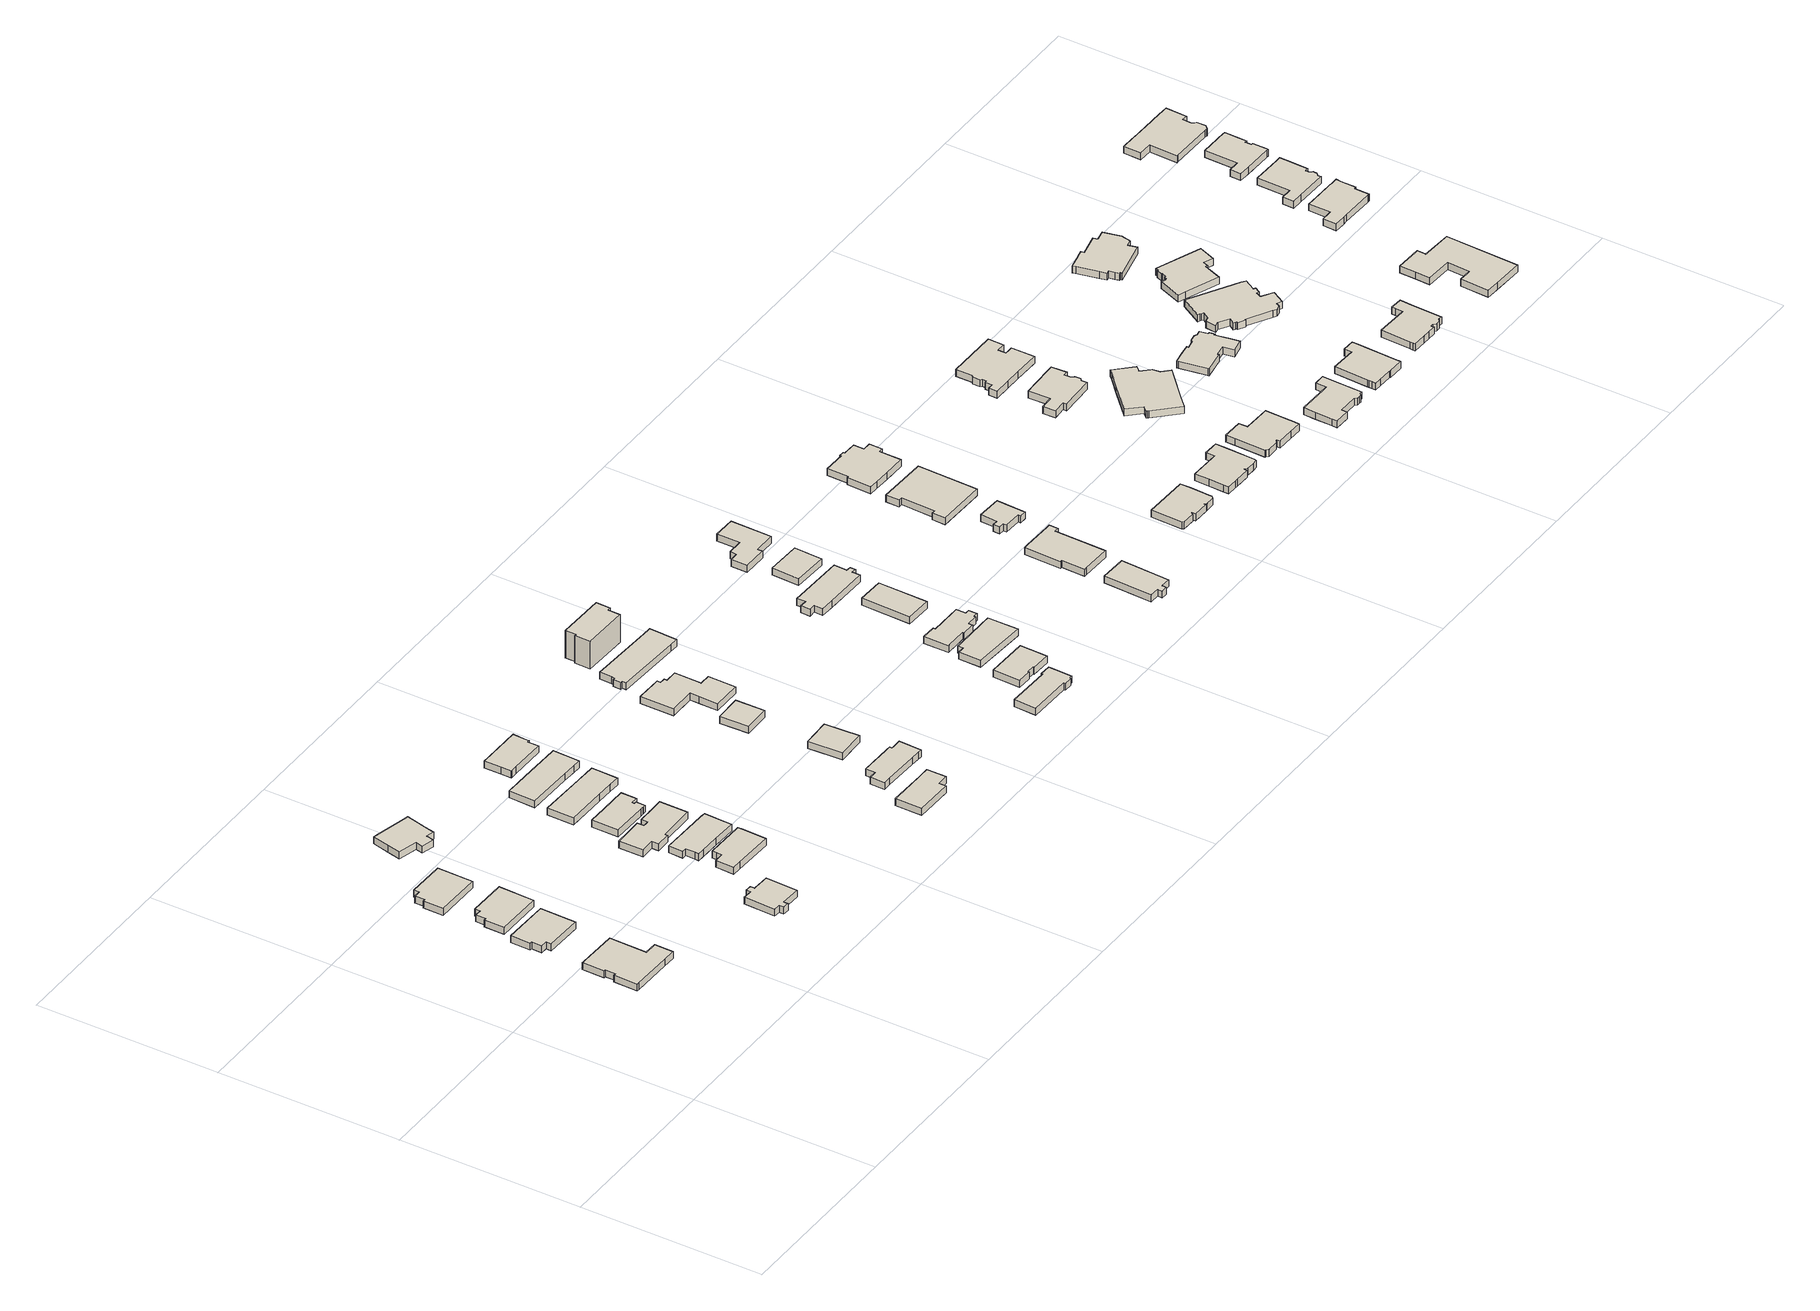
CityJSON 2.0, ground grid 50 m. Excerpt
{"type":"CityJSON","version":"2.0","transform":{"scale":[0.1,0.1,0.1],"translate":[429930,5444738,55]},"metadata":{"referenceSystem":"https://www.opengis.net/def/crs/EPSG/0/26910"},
"CityObjects":{
"building1":{"type":"Building","attributes":{"name":"650 WAKESIAH AVENUE V9R 3L2"},"geometry":[{"type":"Solid","lod":"1","boundaries":[[[[0,1,2,3,4,5,6,7,8,9,10,11,12]],[[11,13,14,12]],[[10,15,13,11]],[[9,16,15,10]],[[8,17,16,9]],[[7,18,17,8]],[[6,19,18,7]],[[5,20,19,6]],[[4,21,20,5]],[[3,22,21,4]],[[2,23,22,3]],[[1,24,23,2]],[[0,25,24,1]],[[12,14,25,0]],[[13,15,16,17,18,19,20,21,22,23,24,25,14]]]]}]},
"building2":{"type":"Building","geometry":[{"type":"Solid","lod":"1","boundaries":[[[[26,27,28,29,30,31,32,33]],[[32,34,35,33]],[[31,36,34,32]],[[30,37,36,31]],[[29,38,37,30]],[[28,39,38,29]],[[27,40,39,28]],[[26,41,40,27]],[[33,35,41,26]],[[34,36,37,38,39,40,41,35]]]]}]},
"building3":{"type":"Building","geometry":[{"type":"Solid","lod":"1","boundaries":[[[[42,43,44,45,46,47,48,49]],[[48,50,51,49]],[[47,52,50,48]],[[46,53,52,47]],[[45,54,53,46]],[[44,55,54,45]],[[43,56,55,44]],[[42,57,56,43]],[[49,51,57,42]],[[50,52,53,54,55,56,57,51]]]]}]},
"building4":{"type":"Building","geometry":[{"type":"Solid","lod":"1","boundaries":[[[[58,59,60,61,62,63,64,65]],[[64,66,67,65]],[[63,68,66,64]],[[62,69,68,63]],[[61,70,69,62]],[[60,71,70,61]],[[59,72,71,60]],[[58,73,72,59]],[[65,67,73,58]],[[66,68,69,70,71,72,73,67]]]]}]},
"building5":{"type":"Building","attributes":{"name":"624 WAKESIAH AVENUE V9R 3L2"},"geometry":[{"type":"Solid","lod":"1","boundaries":[[[[74,75,76,77,78,79,80,81,82,83,84,85]],[[84,86,87,85]],[[83,88,86,84]],[[82,89,88,83]],[[81,90,89,82]],[[80,91,90,81]],[[79,92,91,80]],[[78,93,92,79]],[[77,94,93,78]],[[76,95,94,77]],[[75,96,95,76]],[[74,97,96,75]],[[85,87,97,74]],[[86,88,89,90,91,92,93,94,95,96,97,87]]]]}]},
"building6":{"type":"Building","geometry":[{"type":"Solid","lod":"1","boundaries":[[[[98,99,100,101,102,103,104,105,106,107,108,109,110]],[[109,111,112,110]],[[108,113,111,109]],[[107,114,113,108]],[[106,115,114,107]],[[105,116,115,106]],[[104,117,116,105]],[[103,118,117,104]],[[102,119,118,103]],[[101,120,119,102]],[[100,121,120,101]],[[99,122,121,100]],[[98,123,122,99]],[[110,112,123,98]],[[111,113,114,115,116,117,118,119,120,121,122,123,112]]]]}]},
"building7":{"type":"Building","attributes":{"name":"645 HILLCREST AVENUE V9R 3M8"},"geometry":[{"type":"Solid","lod":"1","boundaries":[[[[124,125,126,127,128,129,130,131,132]],[[131,133,134,132]],[[130,135,133,131]],[[129,136,135,130]],[[128,137,136,129]],[[127,138,137,128]],[[126,139,138,127]],[[125,140,139,126]],[[124,141,140,125]],[[132,134,141,124]],[[133,135,136,137,138,139,140,141,134]]]]}]},
"building8":{"type":"Building","attributes":{"name":"641 HILLCREST AVENUE V9R 3M8"},"geometry":[{"type":"Solid","lod":"1","boundaries":[[[[142,143,144,145,146,147,148,149,150,151,152,153]],[[152,154,155,153]],[[151,156,154,152]],[[150,157,156,151]],[[149,158,157,150]],[[148,159,158,149]],[[147,160,159,148]],[[146,161,160,147]],[[145,162,161,146]],[[144,163,162,145]],[[143,164,163,144]],[[142,165,164,143]],[[153,155,165,142]],[[154,156,157,158,159,160,161,162,163,164,165,155]]]]}]},
"building9":{"type":"Building","attributes":{"name":"639 HILLCREST AVENUE V9R 3M8"},"geometry":[{"type":"Solid","lod":"1","boundaries":[[[[166,167,168,169,170,171,172,173,174,175,176,177,178,179,180,181]],[[180,182,183,181]],[[179,184,182,180]],[[178,185,184,179]],[[177,186,185,178]],[[176,187,186,177]],[[175,188,187,176]],[[174,189,188,175]],[[173,190,189,174]],[[172,191,190,173]],[[171,192,191,172]],[[170,193,192,171]],[[169,194,193,170]],[[168,195,194,169]],[[167,196,195,168]],[[166,197,196,167]],[[181,183,197,166]],[[182,184,185,186,187,188,189,190,191,192,193,194,195,196,197,183]]]]}]},
"building10":{"type":"Building","attributes":{"name":"637 HILLCREST AVENUE V9R 3M8"},"geometry":[{"type":"Solid","lod":"1","boundaries":[[[[198,199,200,201,202,203,204,205,206,207,208,209,210,211]],[[210,212,213,211]],[[209,214,212,210]],[[208,215,214,209]],[[207,216,215,208]],[[206,217,216,207]],[[205,218,217,206]],[[204,219,218,205]],[[203,220,219,204]],[[202,221,220,203]],[[201,222,221,202]],[[200,223,222,201]],[[199,224,223,200]],[[198,225,224,199]],[[211,213,225,198]],[[212,214,215,216,217,218,219,220,221,222,223,224,225,213]]]]}]},
"building11":{"type":"Building","attributes":{"name":"635 HILLCREST AVENUE V9R 3M8"},"geometry":[{"type":"Solid","lod":"1","boundaries":[[[[226,227,228,229,230,231,232,233]],[[232,234,235,233]],[[231,236,234,232]],[[230,237,236,231]],[[229,238,237,230]],[[228,239,238,229]],[[227,240,239,228]],[[226,241,240,227]],[[233,235,241,226]],[[234,236,237,238,239,240,241,235]]]]}]},
"building12":{"type":"Building","attributes":{"name":"633 HILLCREST AVENUE V9R 3M8"},"geometry":[{"type":"Solid","lod":"1","boundaries":[[[[242,243,244,245,246,247,248,249,250]],[[249,251,252,250]],[[248,253,251,249]],[[247,254,253,248]],[[246,255,254,247]],[[245,256,255,246]],[[244,257,256,245]],[[243,258,257,244]],[[242,259,258,243]],[[250,252,259,242]],[[251,253,254,255,256,257,258,259,252]]]]}]},
"building13":{"type":"Building","attributes":{"name":"623 HILLCREST AVENUE V9R 3M8"},"geometry":[{"type":"Solid","lod":"1","boundaries":[[[[260,261,262,263,264,265,266,267,268,269,270,271]],[[270,272,273,271]],[[269,274,272,270]],[[268,275,274,269]],[[267,276,275,268]],[[266,277,276,267]],[[265,278,277,266]],[[264,279,278,265]],[[263,280,279,264]],[[262,281,280,263]],[[261,282,281,262]],[[260,283,282,261]],[[271,273,283,260]],[[272,274,275,276,277,278,279,280,281,282,283,273]]]]}]},
"building14":{"type":"Building","attributes":{"name":"656 HILLCREST AVENUE V9R 3M7"},"geometry":[{"type":"Solid","lod":"1","boundaries":[[[[284,285,286,287,288,289,290,291]],[[290,292,293,291]],[[289,294,292,290]],[[288,295,294,289]],[[287,296,295,288]],[[286,297,296,287]],[[285,298,297,286]],[[284,299,298,285]],[[291,293,299,284]],[[292,294,295,296,297,298,299,293]]]]}]},
"building15":{"type":"Building","attributes":{"name":"650 HILLCREST AVENUE V9R 3M7"},"geometry":[{"type":"Solid","lod":"1","boundaries":[[[[300,301,302,303,304,305,306,307,308,309,310,311]],[[310,312,313,311]],[[309,314,312,310]],[[308,315,314,309]],[[307,316,315,308]],[[306,317,316,307]],[[305,318,317,306]],[[304,319,318,305]],[[303,320,319,304]],[[302,321,320,303]],[[301,322,321,302]],[[300,323,322,301]],[[311,313,323,300]],[[312,314,315,316,317,318,319,320,321,322,323,313]]]]}]},
"building16":{"type":"Building","attributes":{"name":"642 HILLCREST AVENUE V9R 3M7"},"geometry":[{"type":"Solid","lod":"1","boundaries":[[[[324,325,326,327]],[[326,328,329,327]],[[325,330,328,326]],[[324,331,330,325]],[[327,329,331,324]],[[328,330,331,329]]]]}]},
"building17":{"type":"Building","attributes":{"name":"640 HILLCREST AVENUE V9R 3M7"},"geometry":[{"type":"Solid","lod":"1","boundaries":[[[[332,333,334,335]],[[334,336,337,335]],[[333,338,336,334]],[[332,339,338,333]],[[335,337,339,332]],[[336,338,339,337]]]]}]},
"building18":{"type":"Building","attributes":{"name":"634 HILLCREST AVENUE V9R 3M7"},"geometry":[{"type":"Solid","lod":"1","boundaries":[[[[340,341,342,343,344,345,346,347,348,349,350,351,352]],[[351,353,354,352]],[[350,355,353,351]],[[349,356,355,350]],[[348,357,356,349]],[[347,358,357,348]],[[346,359,358,347]],[[345,360,359,346]],[[344,361,360,345]],[[343,362,361,344]],[[342,363,362,343]],[[341,364,363,342]],[[340,365,364,341]],[[352,354,365,340]],[[353,355,356,357,358,359,360,361,362,363,364,365,354]]]]}]},
"building19":{"type":"Building","attributes":{"name":"628 HILLCREST AVENUE V9R 3M7"},"geometry":[{"type":"Solid","lod":"1","boundaries":[[[[366,367,368,369,370,371,372,373,374,375,376,377]],[[376,378,379,377]],[[375,380,378,376]],[[374,381,380,375]],[[373,382,381,374]],[[372,383,382,373]],[[371,384,383,372]],[[370,385,384,371]],[[369,386,385,370]],[[368,387,386,369]],[[367,388,387,368]],[[366,389,388,367]],[[377,379,389,366]],[[378,380,381,382,383,384,385,386,387,388,389,379]]]]}]},
"building20":{"type":"Building","attributes":{"name":"624 HILLCREST AVENUE V9R 3M7"},"geometry":[{"type":"Solid","lod":"1","boundaries":[[[[390,391,392,393,394,395,396,397]],[[396,398,399,397]],[[395,400,398,396]],[[394,401,400,395]],[[393,402,401,394]],[[392,403,402,393]],[[391,404,403,392]],[[390,405,404,391]],[[397,399,405,390]],[[398,400,401,402,403,404,405,399]]]]}]},
"building21":{"type":"Building","attributes":{"name":"650 SIXTH STREET V9R 3N9"},"geometry":[{"type":"Solid","lod":"1","boundaries":[[[[406,407,408,409,410,411,412,413,414,415,416]],[[415,417,418,416]],[[414,419,417,415]],[[413,420,419,414]],[[412,421,420,413]],[[411,422,421,412]],[[410,423,422,411]],[[409,424,423,410]],[[408,425,424,409]],[[407,426,425,408]],[[406,427,426,407]],[[416,418,427,406]],[[417,419,420,421,422,423,424,425,426,427,418]]]]}]},
"building22":{"type":"Building","attributes":{"name":"663 LAMBERT AVENUE V9R 3N9"},"geometry":[{"type":"Solid","lod":"1","boundaries":[[[[428,429,430,431,432,433,434,435]],[[434,436,437,435]],[[433,438,436,434]],[[432,439,438,433]],[[431,440,439,432]],[[430,441,440,431]],[[429,442,441,430]],[[428,443,442,429]],[[435,437,443,428]],[[436,438,439,440,441,442,443,437]]]]}]},
"building23":{"type":"Building","attributes":{"name":"659 LAMBERT AVENUE V9R 3N9"},"geometry":[{"type":"Solid","lod":"1","boundaries":[[[[444,445,446,447,448,449]],[[448,450,451,449]],[[447,452,450,448]],[[446,453,452,447]],[[445,454,453,446]],[[444,455,454,445]],[[449,451,455,444]],[[450,452,453,454,455,451]]]]}]},
"building24":{"type":"Building","attributes":{"name":"655 LAMBERT AVENUE V9R 3N8"},"geometry":[{"type":"Solid","lod":"1","boundaries":[[[[456,457,458,459,460,461,462,463,464,465,466,467,468,469,470,471,472,473]],[[472,474,475,473]],[[471,476,474,472]],[[470,477,476,471]],[[469,478,477,470]],[[468,479,478,469]],[[467,480,479,468]],[[466,481,480,467]],[[465,482,481,466]],[[464,483,482,465]],[[463,484,483,464]],[[462,485,484,463]],[[461,486,485,462]],[[460,487,486,461]],[[459,488,487,460]],[[458,489,488,459]],[[457,490,489,458]],[[456,491,490,457]],[[473,475,491,456]],[[474,476,477,478,479,480,481,482,483,484,485,486,487,488,489,490,491,475]]]]}]},
"building25":{"type":"Building","attributes":{"name":"653 LAMBERT AVENUE V9R 3N9"},"geometry":[{"type":"Solid","lod":"1","boundaries":[[[[492,493,494,495]],[[494,496,497,495]],[[493,498,496,494]],[[492,499,498,493]],[[495,497,499,492]],[[496,498,499,497]]]]}]},
"building26":{"type":"Building","attributes":{"name":"649 LAMBERT AVENUE V9R 3N9"},"geometry":[{"type":"Solid","lod":"1","boundaries":[[[[500,501,502,503,504,505,506,507,508,509,510,511,512,513]],[[512,514,515,513]],[[511,516,514,512]],[[510,517,516,511]],[[509,518,517,510]],[[508,519,518,509]],[[507,520,519,508]],[[506,521,520,507]],[[505,522,521,506]],[[504,523,522,505]],[[503,524,523,504]],[[502,525,524,503]],[[501,526,525,502]],[[500,527,526,501]],[[513,515,527,500]],[[514,516,517,518,519,520,521,522,523,524,525,526,527,515]]]]}]},
"building27":{"type":"Building","attributes":{"name":"647 LAMBERT AVENUE V9R 3N9"},"geometry":[{"type":"Solid","lod":"1","boundaries":[[[[528,529,530,531]],[[530,532,533,531]],[[529,534,532,530]],[[528,535,534,529]],[[531,533,535,528]],[[532,534,535,533]]]]}]},
"building28":{"type":"Building","geometry":[{"type":"Solid","lod":"1","boundaries":[[[[536,537,538,539,540,541,542,543,544,545]],[[544,546,547,545]],[[543,548,546,544]],[[542,549,548,543]],[[541,550,549,542]],[[540,551,550,541]],[[539,552,551,540]],[[538,553,552,539]],[[537,554,553,538]],[[536,555,554,537]],[[545,547,555,536]],[[546,548,549,550,551,552,553,554,555,547]]]]}]},
"building29":{"type":"Building","attributes":{"name":"660 LAMBERT AVENUE V9R 3N8"},"geometry":[{"type":"Solid","lod":"1","boundaries":[[[[556,557,558,559,560,561,562,563]],[[562,564,565,563]],[[561,566,564,562]],[[560,567,566,561]],[[559,568,567,560]],[[558,569,568,559]],[[557,570,569,558]],[[556,571,570,557]],[[563,565,571,556]],[[564,566,567,568,569,570,571,565]]]]}]},
"building30":{"type":"Building","attributes":{"name":"658 LAMBERT AVENUE V9R 3N8"},"geometry":[{"type":"Solid","lod":"1","boundaries":[[[[572,573,574,575,576,577,578,579,580,581,582]],[[581,583,584,582]],[[580,585,583,581]],[[579,586,585,580]],[[578,587,586,579]],[[577,588,587,578]],[[576,589,588,577]],[[575,590,589,576]],[[574,591,590,575]],[[573,592,591,574]],[[572,593,592,573]],[[582,584,593,572]],[[583,585,586,587,588,589,590,591,592,593,584]]]]}]},
"building31":{"type":"Building","attributes":{"name":"656 LAMBERT AVENUE V9R 3N8"},"geometry":[{"type":"Solid","lod":"1","boundaries":[[[[594,595,596,597,598,599,600,601,602,603,604]],[[603,605,606,604]],[[602,607,605,603]],[[601,608,607,602]],[[600,609,608,601]],[[599,610,609,600]],[[598,611,610,599]],[[597,612,611,598]],[[596,613,612,597]],[[595,614,613,596]],[[594,615,614,595]],[[604,606,615,594]],[[605,607,608,609,610,611,612,613,614,615,606]]]]}]},
"building32":{"type":"Building","geometry":[{"type":"Solid","lod":"1","boundaries":[[[[616,617,618,619,620,621,622,623]],[[622,624,625,623]],[[621,626,624,622]],[[620,627,626,621]],[[619,628,627,620]],[[618,629,628,619]],[[617,630,629,618]],[[616,631,630,617]],[[623,625,631,616]],[[624,626,627,628,629,630,631,625]]]]}]},
"building33":{"type":"Building","attributes":{"name":"644 LAMBERT AVENUE V9R 3N8"},"geometry":[{"type":"Solid","lod":"1","boundaries":[[[[632,633,634,635,636,637,638,639,640,641,642,643,644,645,646,647,648,649]],[[648,650,651,649]],[[647,652,650,648]],[[646,653,652,647]],[[645,654,653,646]],[[644,655,654,645]],[[643,656,655,644]],[[642,657,656,643]],[[641,658,657,642]],[[640,659,658,641]],[[639,660,659,640]],[[638,661,660,639]],[[637,662,661,638]],[[636,663,662,637]],[[635,664,663,636]],[[634,665,664,635]],[[633,666,665,634]],[[632,667,666,633]],[[649,651,667,632]],[[650,652,653,654,655,656,657,658,659,660,661,662,663,664,665,666,667,651]]]]}]},
"building34":{"type":"Building","attributes":{"name":"638 SIXTH STREET V9R 6J5"},"geometry":[{"type":"Solid","lod":"1","boundaries":[[[[668,669,670,671,672,673,674,675,676,677,678,679,680,681,682]],[[681,683,684,682]],[[680,685,683,681]],[[679,686,685,680]],[[678,687,686,679]],[[677,688,687,678]],[[676,689,688,677]],[[675,690,689,676]],[[674,691,690,675]],[[673,692,691,674]],[[672,693,692,673]],[[671,694,693,672]],[[670,695,694,671]],[[669,696,695,670]],[[668,697,696,669]],[[682,684,697,668]],[[683,685,686,687,688,689,690,691,692,693,694,695,696,697,684]]]]}]},
"building35":{"type":"Building","attributes":{"name":"632 SIXTH STREET V9R 6J5"},"geometry":[{"type":"Solid","lod":"1","boundaries":[[[[698,699,700,701,702,703,704,705,706,707,708,709,710,711,712,713]],[[712,714,715,713]],[[711,716,714,712]],[[710,717,716,711]],[[709,718,717,710]],[[708,719,718,709]],[[707,720,719,708]],[[706,721,720,707]],[[705,722,721,706]],[[704,723,722,705]],[[703,724,723,704]],[[702,725,724,703]],[[701,726,725,702]],[[700,727,726,701]],[[699,728,727,700]],[[698,729,728,699]],[[713,715,729,698]],[[714,716,717,718,719,720,721,722,723,724,725,726,727,728,729,715]]]]}]},
"building36":{"type":"Building","attributes":{"name":"626 SIXTH STREET V9R 6J5"},"geometry":[{"type":"Solid","lod":"1","boundaries":[[[[730,731,732,733,734,735,736,737,738,739,740,741,742,743,744,745,746]],[[745,747,748,746]],[[744,749,747,745]],[[743,750,749,744]],[[742,751,750,743]],[[741,752,751,742]],[[740,753,752,741]],[[739,754,753,740]],[[738,755,754,739]],[[737,756,755,738]],[[736,757,756,737]],[[735,758,757,736]],[[734,759,758,735]],[[733,760,759,734]],[[732,761,760,733]],[[731,762,761,732]],[[730,763,762,731]],[[746,748,763,730]],[[747,749,750,751,752,753,754,755,756,757,758,759,760,761,762,763,748]]]]}]},
"building37":{"type":"Building","attributes":{"name":"689 ABBY LANE V9R 6M4"},"geometry":[{"type":"Solid","lod":"1","boundaries":[[[[764,765,766,767,768,769,770,771,772,773,774,775,776,777,778]],[[777,779,780,778]],[[776,781,779,777]],[[775,782,781,776]],[[774,783,782,775]],[[773,784,783,774]],[[772,785,784,773]],[[771,786,785,772]],[[770,787,786,771]],[[769,788,787,770]],[[768,789,788,769]],[[767,790,789,768]],[[766,791,790,767]],[[765,792,791,766]],[[764,793,792,765]],[[778,780,793,764]],[[779,781,782,783,784,785,786,787,788,789,790,791,792,793,780]]]]}]},
"building38":{"type":"Building","attributes":{"name":"683 ABBY LANE V9R 6M4"},"geometry":[{"type":"Solid","lod":"1","boundaries":[[[[794,795,796,797,798,799,800,801,802,803,804,805,806,807,808,809,810,811,812]],[[811,813,814,812]],[[810,815,813,811]],[[809,816,815,810]],[[808,817,816,809]],[[807,818,817,808]],[[806,819,818,807]],[[805,820,819,806]],[[804,821,820,805]],[[803,822,821,804]],[[802,823,822,803]],[[801,824,823,802]],[[800,825,824,801]],[[799,826,825,800]],[[798,827,826,799]],[[797,828,827,798]],[[796,829,828,797]],[[795,830,829,796]],[[794,831,830,795]],[[812,814,831,794]],[[813,815,816,817,818,819,820,821,822,823,824,825,826,827,828,829,830,831,814]]]]}]},
"building39":{"type":"Building","attributes":{"name":"695 ABBY LANE V9R 6M4"},"geometry":[{"type":"Solid","lod":"1","boundaries":[[[[832,833,834,835,836,837,838,839,840,841,842,843,844,845,846,847,848]],[[847,849,850,848]],[[846,851,849,847]],[[845,852,851,846]],[[844,853,852,845]],[[843,854,853,844]],[[842,855,854,843]],[[841,856,855,842]],[[840,857,856,841]],[[839,858,857,840]],[[838,859,858,839]],[[837,860,859,838]],[[836,861,860,837]],[[835,862,861,836]],[[834,863,862,835]],[[833,864,863,834]],[[832,865,864,833]],[[848,850,865,832]],[[849,851,852,853,854,855,856,857,858,859,860,861,862,863,864,865,850]]]]}]},
"building40":{"type":"Building","attributes":{"name":"620 SIXTH STREET V9R 6J5"},"geometry":[{"type":"Solid","lod":"1","boundaries":[[[[866,867,868,869,870,871,872,873,874,875,876,877,878,879,880,881]],[[880,882,883,881]],[[879,884,882,880]],[[878,885,884,879]],[[877,886,885,878]],[[876,887,886,877]],[[875,888,887,876]],[[874,889,888,875]],[[873,890,889,874]],[[872,891,890,873]],[[871,892,891,872]],[[870,893,892,871]],[[869,894,893,870]],[[868,895,894,869]],[[867,896,895,868]],[[866,897,896,867]],[[881,883,897,866]],[[882,884,885,886,887,888,889,890,891,892,893,894,895,896,897,883]]]]}]},
"building41":{"type":"Building","attributes":{"name":"698 ABBY LANE V9R 6M4"},"geometry":[{"type":"Solid","lod":"1","boundaries":[[[[898,899,900,901,902,903,904,905,906,907,908,909,910,911,912,913,914,915,916,917,918,919,920,921]],[[920,922,923,921]],[[919,924,922,920]],[[918,925,924,919]],[[917,926,925,918]],[[916,927,926,917]],[[915,928,927,916]],[[914,929,928,915]],[[913,930,929,914]],[[912,931,930,913]],[[911,932,931,912]],[[910,933,932,911]],[[909,934,933,910]],[[908,935,934,909]],[[907,936,935,908]],[[906,937,936,907]],[[905,938,937,906]],[[904,939,938,905]],[[903,940,939,904]],[[902,941,940,903]],[[901,942,941,902]],[[900,943,942,901]],[[899,944,943,900]],[[898,945,944,899]],[[921,923,945,898]],[[922,924,925,926,927,928,929,930,931,932,933,934,935,936,937,938,939,940,941,942,943,944,945,923]]]]}]},
"building42":{"type":"Building","attributes":{"name":"614 SIXTH STREET V9R 6J5"},"geometry":[{"type":"Solid","lod":"1","boundaries":[[[[946,947,948,949,950,951,952,953,954,955,956,957,958,959,960,961]],[[960,962,963,961]],[[959,964,962,960]],[[958,965,964,959]],[[957,966,965,958]],[[956,967,966,957]],[[955,968,967,956]],[[954,969,968,955]],[[953,970,969,954]],[[952,971,970,953]],[[951,972,971,952]],[[950,973,972,951]],[[949,974,973,950]],[[948,975,974,949]],[[947,976,975,948]],[[946,977,976,947]],[[961,963,977,946]],[[962,964,965,966,967,968,969,970,971,972,973,974,975,976,977,963]]]]}]},
"building43":{"type":"Building","attributes":{"name":"692 ABBY LANE V9R 6M4"},"geometry":[{"type":"Solid","lod":"1","boundaries":[[[[978,979,980,981,982,983,984,985,986,987,988,989,990,991,992,993,994,995,996,997,998,999,1000,1001,1002,1003,1004,1005,1006,1007,1008,1009]],[[1008,1010,1011,1009]],[[1007,1012,1010,1008]],[[1006,1013,1012,1007]],[[1005,1014,1013,1006]],[[1004,1015,1014,1005]],[[1003,1016,1015,1004]],[[1002,1017,1016,1003]],[[1001,1018,1017,1002]],[[1000,1019,1018,1001]],[[999,1020,1019,1000]],[[998,1021,1020,999]],[[997,1022,1021,998]],[[996,1023,1022,997]],[[995,1024,1023,996]],[[994,1025,1024,995]],[[993,1026,1025,994]],[[992,1027,1026,993]],[[991,1028,1027,992]],[[990,1029,1028,991]],[[989,1030,1029,990]],[[988,1031,1030,989]],[[987,1032,1031,988]],[[986,1033,1032,987]],[[985,1034,1033,986]],[[984,1035,1034,985]],[[983,1036,1035,984]],[[982,1037,1036,983]],[[981,1038,1037,982]],[[980,1039,1038,981]],[[979,1040,1039,980]],[[978,1041,1040,979]],[[1009,1011,1041,978]],[[1010,1012,1013,1014,1015,1016,1017,1018,1019,1020,1021,1022,1023,1024,1025,1026,1027,1028,1029,1030,1031,1032,1033,1034,1035,1036,1037,1038,1039,1040,1041,1011]]]]}]},
"building44":{"type":"Building","attributes":{"name":"608 SIXTH STREET V9R 6J5"},"geometry":[{"type":"Solid","lod":"1","boundaries":[[[[1042,1043,1044,1045,1046,1047,1048,1049,1050,1051,1052,1053,1054,1055,1056,1057,1058,1059,1060,1061,1062]],[[1061,1063,1064,1062]],[[1060,1065,1063,1061]],[[1059,1066,1065,1060]],[[1058,1067,1066,1059]],[[1057,1068,1067,1058]],[[1056,1069,1068,1057]],[[1055,1070,1069,1056]],[[1054,1071,1070,1055]],[[1053,1072,1071,1054]],[[1052,1073,1072,1053]],[[1051,1074,1073,1052]],[[1050,1075,1074,1051]],[[1049,1076,1075,1050]],[[1048,1077,1076,1049]],[[1047,1078,1077,1048]],[[1046,1079,1078,1047]],[[1045,1080,1079,1046]],[[1044,1081,1080,1045]],[[1043,1082,1081,1044]],[[1042,1083,1082,1043]],[[1062,1064,1083,1042]],[[1063,1065,1066,1067,1068,1069,1070,1071,1072,1073,1074,1075,1076,1077,1078,1079,1080,1081,1082,1083,1064]]]]}]},
"building45":{"type":"Building","attributes":{"name":"686 ABBY LANE V9R 6M4"},"geometry":[{"type":"Solid","lod":"1","boundaries":[[[[1084,1085,1086,1087,1088,1089,1090,1091,1092,1093,1094,1095,1096,1097,1098,1099,1100,1101,1102,1103]],[[1102,1104,1105,1103]],[[1101,1106,1104,1102]],[[1100,1107,1106,1101]],[[1099,1108,1107,1100]],[[1098,1109,1108,1099]],[[1097,1110,1109,1098]],[[1096,1111,1110,1097]],[[1095,1112,1111,1096]],[[1094,1113,1112,1095]],[[1093,1114,1113,1094]],[[1092,1115,1114,1093]],[[1091,1116,1115,1092]],[[1090,1117,1116,1091]],[[1089,1118,1117,1090]],[[1088,1119,1118,1089]],[[1087,1120,1119,1088]],[[1086,1121,1120,1087]],[[1085,1122,1121,1086]],[[1084,1123,1122,1085]],[[1103,1105,1123,1084]],[[1104,1106,1107,1108,1109,1110,1111,1112,1113,1114,1115,1116,1117,1118,1119,1120,1121,1122,1123,1105]]]]}]},
"building46":{"type":"Building","attributes":{"name":"680 ABBY LANE V9R 6M4"},"geometry":[{"type":"Solid","lod":"1","boundaries":[[[[1124,1125,1126,1127,1128,1129,1130,1131,1132,1133,1134,1135,1136,1137,1138,1139,1140,1141,1142,1143]],[[1142,1144,1145,1143]],[[1141,1146,1144,1142]],[[1140,1147,1146,1141]],[[1139,1148,1147,1140]],[[1138,1149,1148,1139]],[[1137,1150,1149,1138]],[[1136,1151,1150,1137]],[[1135,1152,1151,1136]],[[1134,1153,1152,1135]],[[1133,1154,1153,1134]],[[1132,1155,1154,1133]],[[1131,1156,1155,1132]],[[1130,1157,1156,1131]],[[1129,1158,1157,1130]],[[1128,1159,1158,1129]],[[1127,1160,1159,1128]],[[1126,1161,1160,1127]],[[1125,1162,1161,1126]],[[1124,1163,1162,1125]],[[1143,1145,1163,1124]],[[1144,1146,1147,1148,1149,1150,1151,1152,1153,1154,1155,1156,1157,1158,1159,1160,1161,1162,1163,1145]]]]}]},
"building47":{"type":"Building","attributes":{"name":"697 HOWARD AVENUE V9R 3S8"},"geometry":[{"type":"Solid","lod":"1","boundaries":[[[[1164,1165,1166,1167,1168,1169,1170,1171,1172,1173,1174,1175]],[[1174,1176,1177,1175]],[[1173,1178,1176,1174]],[[1172,1179,1178,1173]],[[1171,1180,1179,1172]],[[1170,1181,1180,1171]],[[1169,1182,1181,1170]],[[1168,1183,1182,1169]],[[1167,1184,1183,1168]],[[1166,1185,1184,1167]],[[1165,1186,1185,1166]],[[1164,1187,1186,1165]],[[1175,1177,1187,1164]],[[1176,1178,1179,1180,1181,1182,1183,1184,1185,1186,1187,1177]]]]}]},
"building48":{"type":"Building","attributes":{"name":"689 HOWARD AVENUE V9R 3S8"},"geometry":[{"type":"Solid","lod":"1","boundaries":[[[[1188,1189,1190,1191,1192,1193,1194,1195,1196,1197,1198,1199,1200,1201,1202,1203,1204,1205]],[[1204,1206,1207,1205]],[[1203,1208,1206,1204]],[[1202,1209,1208,1203]],[[1201,1210,1209,1202]],[[1200,1211,1210,1201]],[[1199,1212,1211,1200]],[[1198,1213,1212,1199]],[[1197,1214,1213,1198]],[[1196,1215,1214,1197]],[[1195,1216,1215,1196]],[[1194,1217,1216,1195]],[[1193,1218,1217,1194]],[[1192,1219,1218,1193]],[[1191,1220,1219,1192]],[[1190,1221,1220,1191]],[[1189,1222,1221,1190]],[[1188,1223,1222,1189]],[[1205,1207,1223,1188]],[[1206,1208,1209,1210,1211,1212,1213,1214,1215,1216,1217,1218,1219,1220,1221,1222,1223,1207]]]]}]},
"building49":{"type":"Building","attributes":{"name":"681 HOWARD AVENUE V9R 3S7"},"geometry":[{"type":"Solid","lod":"1","boundaries":[[[[1224,1225,1226,1227,1228,1229,1230,1231,1232,1233,1234,1235,1236,1237,1238,1239,1240]],[[1239,1241,1242,1240]],[[1238,1243,1241,1239]],[[1237,1244,1243,1238]],[[1236,1245,1244,1237]],[[1235,1246,1245,1236]],[[1234,1247,1246,1235]],[[1233,1248,1247,1234]],[[1232,1249,1248,1233]],[[1231,1250,1249,1232]],[[1230,1251,1250,1231]],[[1229,1252,1251,1230]],[[1228,1253,1252,1229]],[[1227,1254,1253,1228]],[[1226,1255,1254,1227]],[[1225,1256,1255,1226]],[[1224,1257,1256,1225]],[[1240,1242,1257,1224]],[[1241,1243,1244,1245,1246,1247,1248,1249,1250,1251,1252,1253,1254,1255,1256,1257,1242]]]]}]},
"building50":{"type":"Building","attributes":{"name":"673 HOWARD AVENUE V9R 3S8"},"geometry":[{"type":"Solid","lod":"1","boundaries":[[[[1258,1259,1260,1261,1262,1263,1264,1265,1266,1267,1268,1269,1270,1271,1272]],[[1271,1273,1274,1272]],[[1270,1275,1273,1271]],[[1269,1276,1275,1270]],[[1268,1277,1276,1269]],[[1267,1278,1277,1268]],[[1266,1279,1278,1267]],[[1265,1280,1279,1266]],[[1264,1281,1280,1265]],[[1263,1282,1281,1264]],[[1262,1283,1282,1263]],[[1261,1284,1283,1262]],[[1260,1285,1284,1261]],[[1259,1286,1285,1260]],[[1258,1287,1286,1259]],[[1272,1274,1287,1258]],[[1273,1275,1276,1277,1278,1279,1280,1281,1282,1283,1284,1285,1286,1287,1274]]]]}]},
"building51":{"type":"Building","attributes":{"name":"665 HOWARD AVENUE V9R 3S8"},"geometry":[{"type":"Solid","lod":"1","boundaries":[[[[1288,1289,1290,1291,1292,1293,1294,1295,1296,1297,1298,1299,1300,1301,1302,1303,1304,1305,1306]],[[1305,1307,1308,1306]],[[1304,1309,1307,1305]],[[1303,1310,1309,1304]],[[1302,1311,1310,1303]],[[1301,1312,1311,1302]],[[1300,1313,1312,1301]],[[1299,1314,1313,1300]],[[1298,1315,1314,1299]],[[1297,1316,1315,1298]],[[1296,1317,1316,1297]],[[1295,1318,1317,1296]],[[1294,1319,1318,1295]],[[1293,1320,1319,1294]],[[1292,1321,1320,1293]],[[1291,1322,1321,1292]],[[1290,1323,1322,1291]],[[1289,1324,1323,1290]],[[1288,1325,1324,1289]],[[1306,1308,1325,1288]],[[1307,1309,1310,1311,1312,1313,1314,1315,1316,1317,1318,1319,1320,1321,1322,1323,1324,1325,1308]]]]}]}
},
"vertices":[
[125,310,251],[123,208,251],[159,207,251],[158,156,251],[122,157,251],[11,159,251],[5,159,251],[7,225,251],[13,224,251],[13,252,251],[8,252,251],[9,313,251],[15,313,251],[9,313,271],[15,313,271],[8,252,271],[13,252,271],[13,224,271],[7,225,271],[5,159,271],[11,159,271],[122,157,271],[158,156,271],[159,207,271],[123,208,271],[125,310,271],
[137,412,250],[34,414,250],[34,429,250],[15,429,250],[16,457,250],[10,457,250],[11,512,250],[139,510,250],[11,512,270],[139,510,270],[10,457,270],[16,457,270],[15,429,270],[34,429,270],[34,414,270],[137,412,270],
[158,540,250],[30,542,250],[31,597,250],[37,597,250],[37,625,250],[56,624,250],[56,639,250],[160,637,250],[56,639,270],[160,637,270],[56,624,270],[37,625,270],[37,597,270],[31,597,270],[30,542,270],[158,540,270],
[143,699,252],[15,701,252],[16,756,252],[22,756,252],[22,783,252],[41,783,252],[41,798,252],[144,796,252],[41,798,272],[144,796,272],[41,783,272],[22,783,272],[22,756,272],[16,756,272],[15,701,272],[143,699,272],
[159,983,260],[171,980,260],[248,962,260],[269,957,260],[256,903,260],[249,874,260],[228,879,260],[223,858,260],[188,867,260],[193,887,260],[140,900,260],[148,935,260],[140,900,280],[148,935,280],[193,887,280],[188,867,280],[223,858,280],[228,879,280],[249,874,280],[256,903,280],[269,957,280],[248,962,280],[171,980,280],[159,983,280],
[437,50,241],[440,136,241],[465,135,241],[466,148,241],[476,147,241],[483,147,241],[483,135,241],[531,133,241],[528,46,241],[473,48,241],[472,36,241],[455,37,241],[455,49,241],[455,37,261],[455,49,261],[472,36,261],[473,48,261],[528,46,261],[531,133,261],[483,135,261],[483,147,261],[476,147,261],[466,148,261],[465,135,261],[440,136,261],[437,50,261],
[676,224,229],[565,227,229],[539,227,229],[541,278,229],[566,278,229],[567,293,229],[567,305,229],[678,303,229],[678,290,229],[678,303,249],[678,290,249],[567,305,249],[567,293,249],[566,278,249],[541,278,249],[539,227,249],[565,227,249],[676,224,249],
[539,368,221],[540,408,221],[680,405,221],[692,404,221],[692,397,221],[691,373,221],[690,328,221],[623,330,221],[569,331,221],[550,331,221],[551,343,221],[551,368,221],[551,343,241],[551,368,241],[550,331,241],[569,331,241],[623,330,241],[690,328,241],[691,373,241],[692,397,241],[692,404,241],[680,405,241],[540,408,241],[539,368,241],
[577,517,221],[578,499,221],[593,499,221],[593,517,221],[628,517,221],[630,517,221],[641,517,221],[676,518,221],[676,440,221],[574,439,221],[574,431,221],[534,431,221],[534,450,221],[494,449,221],[494,516,221],[533,516,221],[494,516,241],[533,516,241],[494,449,241],[534,450,241],[534,431,241],[574,431,241],[574,439,241],[676,440,241],[676,518,241],[641,517,241],[630,517,241],[628,517,241],[593,517,241],[593,499,241],[578,499,241],[577,517,241],
[643,544,214],[635,544,214],[538,545,214],[538,619,214],[593,618,214],[636,618,214],[660,618,214],[666,618,214],[666,575,214],[648,576,214],[647,569,214],[654,569,214],[654,544,214],[647,544,214],[654,544,234],[647,544,234],[654,569,234],[647,569,234],[648,576,234],[666,575,234],[666,618,234],[660,618,234],[636,618,234],[593,618,234],[538,619,234],[538,545,234],[635,544,234],[643,544,234],
[629,655,217],[519,657,217],[520,730,217],[655,727,217],[685,726,217],[709,725,217],[707,653,217],[677,654,217],[707,653,237],[677,654,237],[709,725,237],[685,726,237],[655,727,237],[520,730,237],[519,657,237],[629,655,237],
[679,833,225],[710,832,225],[708,759,225],[684,760,225],[647,761,225],[519,764,225],[521,836,225],[560,835,225],[618,834,225],[560,835,245],[618,834,245],[521,836,245],[519,764,245],[647,761,245],[684,760,245],[708,759,245],[710,832,245],[679,833,245],
[703,939,235],[702,907,235],[702,896,235],[702,894,235],[696,894,235],[696,864,235],[597,865,235],[579,865,235],[578,865,235],[578,895,235],[578,940,235],[597,940,235],[578,940,255],[597,940,255],[578,895,255],[578,865,255],[579,865,255],[597,865,255],[696,864,255],[696,894,255],[702,894,255],[702,896,255],[702,907,255],[703,939,255],
[1144,79,189],[1152,79,189],[1152,25,189],[1121,25,189],[1121,6,189],[1015,7,189],[1015,80,189],[1122,79,189],[1015,80,209],[1122,79,209],[1015,7,209],[1121,6,209],[1121,25,209],[1152,25,209],[1152,79,209],[1144,79,209],
[1064,193,201],[1155,191,201],[1167,191,201],[1167,184,201],[1198,184,201],[1196,122,201],[1184,123,201],[1159,123,201],[1062,126,201],[1041,126,201],[1042,166,201],[1063,166,201],[1042,166,221],[1063,166,221],[1041,126,221],[1062,126,221],[1159,123,221],[1184,123,221],[1196,122,221],[1198,184,221],[1167,184,221],[1167,191,221],[1155,191,221],[1064,193,221],
[1156,267,211],[1077,264,211],[1072,358,211],[1151,361,211],[1072,358,231],[1151,361,231],[1077,264,231],[1156,267,231],
[1044,583,213],[1118,585,213],[1120,506,213],[1047,504,213],[1120,506,233],[1047,504,233],[1118,585,233],[1044,583,233],
[1060,720,171],[1060,812,171],[1133,811,171],[1133,801,171],[1149,801,171],[1148,793,171],[1182,793,171],[1181,719,171],[1212,719,171],[1211,643,171],[1132,643,171],[1133,696,171],[1133,720,171],[1133,696,191],[1133,720,191],[1132,643,191],[1211,643,191],[1212,719,191],[1181,719,191],[1182,793,191],[1148,793,191],[1149,801,191],[1133,801,191],[1133,811,191],[1060,812,191],[1060,720,191],
[1064,868,187],[1065,890,187],[1071,889,187],[1072,899,187],[1073,932,187],[1085,931,187],[1255,924,187],[1280,923,187],[1277,847,187],[1252,848,187],[1070,856,187],[1070,868,187],[1070,856,207],[1070,868,207],[1252,848,207],[1277,847,207],[1280,923,207],[1255,924,207],[1085,931,207],[1073,932,207],[1072,899,207],[1071,889,207],[1065,890,207],[1064,868,207],
[1086,1005,199],[1087,1035,199],[1218,1032,199],[1217,993,199],[1208,993,199],[1207,959,199],[1080,962,199],[1081,1005,199],[1080,962,279],[1081,1005,279],[1207,959,279],[1208,993,279],[1217,993,279],[1218,1032,279],[1087,1035,279],[1086,1005,279],
[1677,8,159],[1671,8,159],[1667,5,159],[1646,5,159],[1644,9,159],[1525,12,159],[1527,73,159],[1648,70,159],[1648,74,159],[1679,73,159],[1679,69,159],[1679,73,179],[1679,69,179],[1648,74,179],[1648,70,179],[1527,73,179],[1525,12,179],[1644,9,179],[1646,5,179],[1667,5,179],[1671,8,179],[1677,8,179],
[1634,98,163],[1593,99,163],[1595,174,163],[1711,171,163],[1709,96,163],[1655,98,163],[1655,100,163],[1634,101,163],[1655,100,183],[1634,101,183],[1655,98,183],[1709,96,183],[1711,171,183],[1595,174,183],[1593,99,183],[1634,98,183],
[1761,292,165],[1761,209,165],[1610,217,165],[1610,278,165],[1629,277,165],[1629,292,165],[1629,277,185],[1629,292,185],[1610,278,185],[1610,217,185],[1761,209,185],[1761,292,185],
[1621,313,163],[1621,381,163],[1626,381,163],[1661,380,163],[1661,374,163],[1752,374,163],[1752,354,163],[1752,347,163],[1764,347,163],[1764,323,163],[1752,324,163],[1751,319,163],[1720,319,163],[1720,313,163],[1720,308,163],[1683,308,163],[1683,313,163],[1625,313,163],[1683,313,183],[1625,313,183],[1683,308,183],[1720,308,183],[1720,313,183],[1720,319,183],[1751,319,183],[1752,324,183],[1764,323,183],[1764,347,183],[1752,347,183],[1752,354,183],[1752,374,183],[1661,374,183],[1661,380,183],[1626,381,183],[1621,381,183],[1621,313,183],
[1743,448,162],[1670,450,162],[1673,585,162],[1746,583,162],[1673,585,182],[1746,583,182],[1670,450,182],[1743,448,182],
[1567,661,166],[1568,687,166],[1587,686,166],[1587,710,166],[1624,709,166],[1745,706,166],[1744,670,166],[1757,669,166],[1756,654,166],[1744,655,166],[1744,633,166],[1622,636,166],[1585,637,166],[1586,661,166],[1585,637,186],[1586,661,186],[1622,636,186],[1744,633,186],[1744,655,186],[1756,654,186],[1757,669,186],[1744,670,186],[1745,706,186],[1624,709,186],[1587,710,186],[1587,686,186],[1568,687,186],[1567,661,186],
[1660,750,162],[1663,826,162],[1758,823,162],[1755,746,162],[1758,823,182],[1755,746,182],[1663,826,182],[1660,750,182],
[1664,942,163],[1706,942,163],[1706,1005,163],[1767,1004,163],[1766,892,163],[1706,892,163],[1706,878,163],[1639,879,163],[1639,924,163],[1663,924,163],[1639,924,183],[1663,924,183],[1639,879,183],[1706,878,183],[1706,892,183],[1766,892,183],[1767,1004,183],[1706,1005,183],[1706,942,183],[1664,942,183],
[2087,46,123],[2093,179,123],[2166,176,123],[2160,43,123],[2133,44,123],[2132,32,123],[2114,32,123],[2115,45,123],[2114,32,143],[2115,45,143],[2132,32,143],[2133,44,143],[2160,43,143],[2166,176,143],[2093,179,143],[2087,46,143],
[2180,230,122],[2098,232,122],[2091,232,122],[2093,296,122],[2087,296,122],[2090,397,122],[2102,397,122],[2184,395,122],[2196,395,122],[2195,370,122],[2183,370,122],[2195,370,142],[2183,370,142],[2196,395,142],[2184,395,142],[2102,397,142],[2090,397,142],[2087,296,142],[2093,296,142],[2091,232,142],[2098,232,142],[2180,230,142],
[2133,492,117],[2134,511,117],[2149,510,117],[2151,556,117],[2218,553,117],[2215,480,117],[2215,474,117],[2196,474,117],[2196,481,117],[2148,483,117],[2148,492,117],[2148,483,137],[2148,492,137],[2196,481,137],[2196,474,137],[2215,474,137],[2215,480,137],[2218,553,137],[2151,556,137],[2149,510,137],[2134,511,137],[2133,492,137],
[2090,743,124],[2091,780,124],[2228,776,124],[2224,612,124],[2088,615,124],[2089,651,124],[2098,650,124],[2101,743,124],[2098,650,144],[2101,743,144],[2089,651,144],[2088,615,144],[2224,612,144],[2228,776,144],[2091,780,144],[2090,743,144],
[2117,958,115],[2133,957,115],[2163,957,115],[2176,956,115],[2176,960,115],[2191,960,115],[2191,956,115],[2228,955,115],[2228,926,115],[2251,926,115],[2251,890,115],[2239,890,115],[2238,830,115],[2176,831,115],[2134,832,115],[2109,833,115],[2111,899,115],[2116,899,115],[2111,899,135],[2116,899,135],[2109,833,135],[2134,832,135],[2176,831,135],[2238,830,135],[2239,890,135],[2251,890,135],[2251,926,135],[2228,926,135],[2228,955,135],[2191,956,135],[2191,960,135],[2176,960,135],[2176,956,135],[2163,957,135],[2133,957,135],[2117,958,135],
[2442,154,93],[2407,155,93],[2403,160,93],[2405,245,93],[2529,242,93],[2529,214,93],[2527,163,93],[2527,154,93],[2521,148,93],[2497,148,93],[2492,153,93],[2492,148,93],[2447,149,93],[2447,159,93],[2446,159,93],[2447,159,113],[2446,159,113],[2447,149,113],[2492,148,113],[2492,153,113],[2497,148,113],[2521,148,113],[2527,154,113],[2527,163,113],[2529,214,113],[2529,242,113],[2405,245,113],[2403,160,113],[2407,155,113],[2442,154,113],
[2668,145,83],[2625,146,83],[2617,146,83],[2590,147,83],[2590,162,83],[2591,203,83],[2592,242,83],[2676,240,83],[2676,264,83],[2718,263,83],[2717,239,83],[2715,153,83],[2712,147,83],[2697,147,83],[2675,148,83],[2669,154,83],[2675,148,103],[2669,154,103],[2697,147,103],[2712,147,103],[2715,153,103],[2717,239,103],[2718,263,103],[2676,264,103],[2676,240,103],[2592,242,103],[2591,203,103],[2590,162,103],[2590,147,103],[2617,146,103],[2625,146,103],[2668,145,103],
[2894,236,80],[2893,198,80],[2892,157,80],[2891,141,80],[2855,142,80],[2810,143,80],[2810,152,80],[2807,152,80],[2800,147,80],[2769,147,80],[2768,148,80],[2763,153,80],[2761,153,80],[2763,239,80],[2763,263,80],[2818,262,80],[2818,238,80],[2818,262,100],[2818,238,100],[2763,263,100],[2763,239,100],[2761,153,100],[2763,153,100],[2768,148,100],[2769,147,100],[2800,147,100],[2807,152,100],[2810,152,100],[2810,143,100],[2855,142,100],[2891,141,100],[2892,157,100],[2893,198,100],[2894,236,100],
[2680,757,66],[2773,761,66],[2790,762,66],[2792,719,66],[2780,719,66],[2781,701,66],[2787,695,66],[2788,679,66],[2782,674,66],[2783,658,66],[2685,653,66],[2685,663,66],[2648,661,66],[2647,695,66],[2683,697,66],[2647,695,86],[2683,697,86],[2648,661,86],[2685,663,86],[2685,653,86],[2783,658,86],[2782,674,86],[2788,679,86],[2787,695,86],[2781,701,86],[2780,719,86],[2792,719,86],[2790,762,86],[2773,761,86],[2680,757,86],
[2668,876,61],[2664,880,61],[2664,899,61],[2669,904,61],[2669,949,61],[2811,948,61],[2810,905,61],[2786,905,61],[2786,884,61],[2810,884,61],[2810,850,61],[2810,820,61],[2737,821,61],[2692,821,61],[2647,821,61],[2647,845,61],[2662,845,61],[2662,864,61],[2668,864,61],[2662,864,81],[2668,864,81],[2662,845,81],[2647,845,81],[2647,821,81],[2692,821,81],[2737,821,81],[2810,820,81],[2810,850,81],[2810,884,81],[2786,884,81],[2786,905,81],[2810,905,81],[2811,948,81],[2669,949,81],[2669,904,81],[2664,899,81],[2664,880,81],[2668,876,81],
[2857,637,56],[2865,646,56],[2909,600,56],[2901,591,56],[2896,587,56],[2918,564,56],[2921,543,56],[2940,523,56],[2927,511,56],[2860,448,56],[2834,422,56],[2775,484,56],[2773,487,56],[2771,488,56],[2784,501,56],[2751,536,56],[2817,599,56],[2751,536,76],[2817,599,76],[2784,501,76],[2771,488,76],[2773,487,76],[2775,484,76],[2834,422,76],[2860,448,76],[2927,511,76],[2940,523,76],[2921,543,76],[2918,564,76],[2896,587,76],[2901,591,76],[2909,600,76],[2865,646,76],[2857,637,76],
[3085,90,72],[3078,90,72],[3071,84,72],[3065,85,72],[3059,85,72],[3054,91,72],[3000,92,72],[3000,77,72],[2957,78,72],[2958,93,72],[2959,139,72],[2960,172,72],[3057,170,72],[3058,200,72],[3088,200,72],[3087,169,72],[3088,200,92],[3087,169,92],[3058,200,92],[3057,170,92],[2960,172,92],[2959,139,92],[2958,93,92],[2957,78,92],[3000,77,92],[3000,92,92],[3054,91,92],[3059,85,92],[3065,85,92],[3071,84,92],[3078,90,92],[3085,90,92],
[2993,543,42],[3021,548,42],[3053,553,42],[3054,548,42],[3078,553,42],[3081,558,42],[3094,560,42],[3100,561,42],[3106,557,42],[3120,560,42],[3124,538,42],[3128,538,42],[3129,531,42],[3130,523,42],[3127,523,42],[3133,488,42],[3138,458,42],[3101,451,42],[3096,481,42],[3066,476,42],[3067,472,42],[3006,462,42],[3006,466,42],[2994,538,42],[3006,466,62],[2994,538,62],[3006,462,62],[3067,472,62],[3066,476,62],[3096,481,62],[3101,451,62],[3138,458,62],[3133,488,62],[3127,523,62],[3130,523,62],[3129,531,62],[3128,538,62],[3124,538,62],[3120,560,62],[3106,557,62],[3100,561,62],[3094,560,62],[3081,558,62],[3078,553,62],[3054,548,62],[3053,553,62],[3021,548,62],[2993,543,62],
[3197,84,64],[3159,85,64],[3140,86,64],[3141,98,64],[3141,106,64],[3141,110,64],[3145,202,64],[3215,199,64],[3216,220,64],[3249,219,64],[3248,197,64],[3244,94,64],[3244,90,64],[3244,88,64],[3244,82,64],[3201,83,64],[3244,82,84],[3201,83,84],[3244,88,84],[3244,90,84],[3244,94,84],[3248,197,84],[3249,219,84],[3216,220,84],[3215,199,84],[3145,202,84],[3141,110,84],[3141,106,84],[3141,98,84],[3140,86,84],[3159,85,84],[3197,84,84],
[3182,548,33],[3169,545,33],[3173,575,33],[3185,578,33],[3196,596,33],[3191,599,33],[3188,601,33],[3183,604,33],[3217,662,33],[3240,648,33],[3347,586,33],[3357,579,33],[3339,548,33],[3343,546,33],[3344,545,33],[3335,529,33],[3329,532,33],[3322,519,33],[3324,517,33],[3353,500,33],[3332,464,33],[3319,471,33],[3313,461,33],[3300,458,33],[3290,464,33],[3227,501,33],[3225,498,33],[3206,508,33],[3208,512,33],[3204,514,33],[3200,516,33],[3209,531,33],[3200,516,53],[3209,531,53],[3204,514,53],[3208,512,53],[3206,508,53],[3225,498,53],[3227,501,53],[3290,464,53],[3300,458,53],[3313,461,53],[3319,471,53],[3332,464,53],[3353,500,53],[3324,517,53],[3322,519,53],[3329,532,53],[3335,529,53],[3344,545,53],[3343,546,53],[3339,548,53],[3357,579,53],[3347,586,53],[3240,648,53],[3217,662,53],[3183,604,53],[3188,601,53],[3191,599,53],[3196,596,53],[3185,578,53],[3173,575,53],[3169,545,53],[3182,548,53],
[3329,96,56],[3329,103,56],[3330,111,56],[3333,192,56],[3422,188,56],[3423,210,56],[3423,219,56],[3457,217,56],[3455,187,56],[3452,100,56],[3444,101,56],[3442,101,56],[3441,101,56],[3434,95,56],[3422,95,56],[3416,102,56],[3409,102,56],[3409,99,56],[3409,93,56],[3385,94,56],[3367,94,56],[3385,94,76],[3367,94,76],[3409,93,76],[3409,99,76],[3409,102,76],[3416,102,76],[3422,95,76],[3434,95,76],[3441,101,76],[3442,101,76],[3444,101,76],[3452,100,76],[3455,187,76],[3457,217,76],[3423,219,76],[3423,210,76],[3422,188,76],[3333,192,76],[3330,111,76],[3329,103,76],[3329,96,76],
[3283,765,28],[3280,766,28],[3286,780,28],[3289,779,28],[3292,788,28],[3383,752,28],[3414,740,28],[3396,695,28],[3371,705,28],[3366,692,28],[3365,691,28],[3360,693,28],[3341,644,28],[3250,680,28],[3230,687,28],[3254,749,28],[3266,745,28],[3272,746,28],[3275,752,28],[3278,751,28],[3275,752,48],[3278,751,48],[3272,746,48],[3266,745,48],[3254,749,48],[3230,687,48],[3250,680,48],[3341,644,48],[3360,693,48],[3365,691,48],[3366,692,48],[3371,705,48],[3396,695,48],[3414,740,48],[3383,752,48],[3292,788,48],[3289,779,48],[3286,780,48],[3280,766,48],[3283,765,48],
[3222,878,22],[3218,897,22],[3205,954,22],[3203,963,22],[3233,969,22],[3241,971,22],[3262,976,22],[3264,967,22],[3322,980,22],[3325,968,22],[3353,974,22],[3364,927,22],[3359,900,22],[3341,896,22],[3347,872,22],[3241,848,22],[3240,854,22],[3237,853,22],[3234,865,22],[3231,880,22],[3234,865,42],[3231,880,42],[3237,853,42],[3240,854,42],[3241,848,42],[3347,872,42],[3341,896,42],[3359,900,42],[3364,927,42],[3353,974,42],[3325,968,42],[3322,980,42],[3264,967,42],[3262,976,42],[3241,971,42],[3233,969,42],[3203,963,42],[3205,954,42],[3218,897,42],[3222,878,42],
[3683,228,19],[3610,231,19],[3612,273,19],[3613,316,19],[3686,313,19],[3685,289,19],[3770,285,19],[3762,84,19],[3677,88,19],[3641,89,19],[3644,168,19],[3680,166,19],[3644,168,39],[3680,166,39],[3641,89,39],[3677,88,39],[3762,84,39],[3770,285,39],[3685,289,39],[3686,313,39],[3613,316,39],[3612,273,39],[3610,231,39],[3683,228,39],
[3843,581,0],[3837,581,0],[3836,540,0],[3834,540,0],[3830,540,0],[3739,542,0],[3727,542,0],[3696,543,0],[3697,580,0],[3728,580,0],[3729,640,0],[3741,639,0],[3816,638,0],[3820,638,0],[3826,637,0],[3833,637,0],[3845,637,0],[3844,623,0],[3845,637,20],[3844,623,20],[3833,637,20],[3826,637,20],[3820,638,20],[3816,638,20],[3741,639,20],[3729,640,20],[3728,580,20],[3697,580,20],[3696,543,20],[3727,542,20],[3739,542,20],[3830,540,20],[3834,540,20],[3836,540,20],[3837,581,20],[3843,581,20],
[3846,793,1],[3845,757,1],[3844,714,1],[3835,714,1],[3835,712,1],[3835,704,1],[3841,698,1],[3840,687,1],[3838,685,1],[3834,681,1],[3834,671,1],[3747,673,1],[3717,673,1],[3718,705,1],[3748,704,1],[3750,795,1],[3831,793,1],[3750,795,21],[3831,793,21],[3748,704,21],[3718,705,21],[3717,673,21],[3747,673,21],[3834,671,21],[3834,681,21],[3838,685,21],[3840,687,21],[3841,698,21],[3835,704,21],[3835,712,21],[3835,714,21],[3844,714,21],[3845,757,21],[3846,793,21],
[3855,950,7],[3854,910,7],[3854,889,7],[3848,889,7],[3848,872,7],[3853,872,7],[3853,835,7],[3852,829,7],[3846,829,7],[3767,831,7],[3737,832,7],[3738,862,7],[3768,861,7],[3770,952,7],[3849,951,7],[3770,952,27],[3849,951,27],[3768,861,27],[3738,862,27],[3737,832,27],[3767,831,27],[3846,829,27],[3852,829,27],[3853,835,27],[3853,872,27],[3848,872,27],[3848,889,27],[3854,889,27],[3854,910,27],[3855,950,27],
[3792,1112,16],[3828,1112,16],[3837,1111,16],[3853,1111,16],[3851,1053,16],[3836,1054,16],[3835,1029,16],[3844,1020,16],[3844,996,16],[3834,986,16],[3831,986,16],[3825,987,16],[3710,989,16],[3707,989,16],[3709,1066,16],[3672,1067,16],[3673,1115,16],[3710,1114,16],[3713,1114,16],[3710,1114,36],[3713,1114,36],[3673,1115,36],[3672,1067,36],[3709,1066,36],[3707,989,36],[3710,989,36],[3825,987,36],[3831,986,36],[3834,986,36],[3844,996,36],[3844,1020,36],[3835,1029,36],[3836,1054,36],[3851,1053,36],[3853,1111,36],[3837,1111,36],[3828,1112,36],[3792,1112,36]
]}
